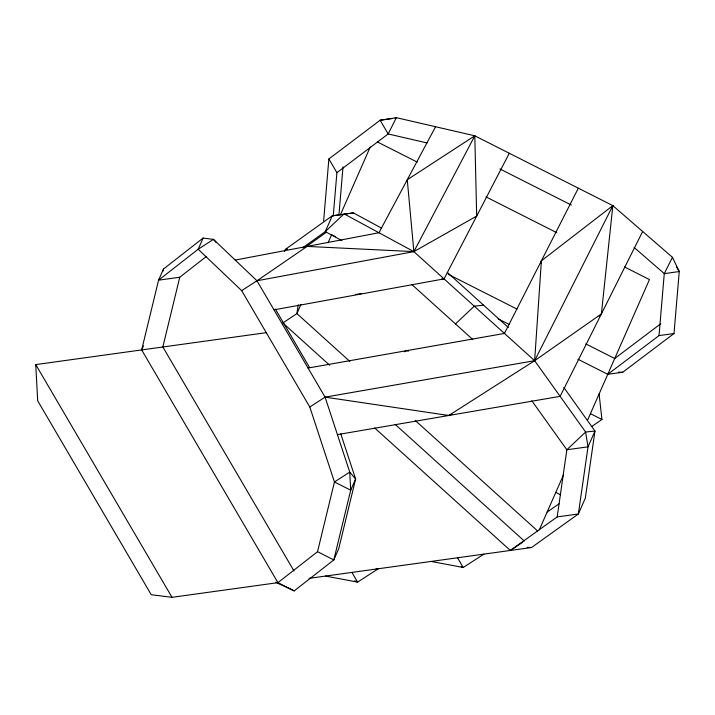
<?xml version="1.0" encoding="UTF-8"?>
<svg xmlns="http://www.w3.org/2000/svg" width="715" height="715" viewBox="0 0 715 715"><rect width="100%" height="100%" fill="white"/><g stroke="black" fill="none" stroke-linecap="round" stroke-linejoin="round"><path stroke-width="1.07" d="M309.014 578.355L531.513 547.529L578.364 513.978L588.025 446.83L585.612 432.012L534.641 360.7L541.389 260.805L612.844 205.634L672.457 257.329L679.25 271.539L674.004 333.53L622.747 372.238L607.768 374.311L577.863 359.189M541.228 263.013L541.389 260.805M323.627 220.935L328.873 158.945L380.139 120.236L396.351 117.671L474.796 135.805L612.844 205.634L601.387 313.921L599.188 316.405M333.253 215.832L336.908 172.664L328.873 158.945M338.981 214.428L343.012 166.836M607.768 374.311L659.024 335.603L664.271 273.622L672.457 257.329M298.173 304.787L296.913 313.59L282.845 322.957L329.722 365.294M557.182 516.909L566.843 449.771L585.612 432.012L594.969 431.047L585.317 498.185L578.364 513.978L557.182 516.909L510.331 550.461L374.66 427.945M601.726 311.713L601.387 313.921L534.641 360.7L448.77 415.487L445.418 415.504M294.205 590.885L277.929 582.654L141.668 349.93L158.569 280.182L163.485 269.019L203.096 238.068L213.481 239.373L256.962 280.772L325.093 397.138L349.742 472.106L350.707 490.195L333.807 559.934L294.205 590.885L275.588 582.225M162.966 271.164L163.485 269.019M206.161 256.614L179.751 277.25L162.85 346.99L294.044 571.071M266.57 332.627L35.75 364.596L37.689 400.775L151.24 594.719L172.011 597.329L277.929 582.654L317.54 551.703L334.441 481.964L309.792 406.996L241.661 290.63L198.18 249.231L203.096 238.068M141.668 349.93L143.456 345.863M284.516 251.358L285.383 249.383L332.234 215.832L353.416 212.9L381.721 228.21M300.917 304.483L296.913 313.59L349.85 361.406M328.096 242.743L331.662 234.645L335.648 236.665M340.394 214.813L370.245 146.995M539.333 529.77L563.59 474.671M587.408 420.554L649.461 279.574L624.544 266.972M642.651 231.481L560.131 396.351L337.417 434.622M309.792 406.996L325.093 397.138L534.641 360.7L612.844 205.634M578.337 188.179L504.45 333.431L308.058 368.046M273.997 309.863L444.06 278.895L509.303 153.26M241.661 290.63L256.962 280.772L413.869 251.626L474.796 135.805L473.562 136.297M435.569 126.734L378.959 232.75L235.217 260.072M475.109 217.61L476.682 216.073L474.796 135.805L407.264 179.742L413.869 251.626L534.641 360.7M455.482 323.913L474.251 306.163L483.608 305.189M336.908 172.664L388.165 133.955L396.351 117.671L395.118 118.163M660.669 323.815L614.712 358.519L585.808 343.897M302.758 247.756L325.28 231.624L344.058 213.874L413.869 251.626L476.682 216.073M306.565 246.452L326.389 232.259M591.859 426.417L601.941 419.491L599.099 393.992M547.127 512.056L559.05 503.869M256.962 280.772L307.093 246.407L413.869 251.626M510.331 550.461L522.638 542.265M483.93 554.116L463.204 567.478L431.127 561.436M404.306 351.789L406.254 350.734L408.435 351.154M361.093 293.624L355.713 294.491M451.925 414.369L448.77 415.487L325.093 397.138M391.909 118.61L380.139 120.236L388.165 133.955L427.141 142.964M342.825 214.366L332.234 215.832L325.28 231.624L341.877 240.597M344.943 214.071L353.416 212.9M285.383 249.383L287.502 249.097M179.751 277.25L158.569 280.182L198.18 249.231L213.481 239.373L216.091 242.448M659.024 335.603L674.004 333.53M376.126 568.8L378.324 568.747L357.598 582.108L325.522 576.067M618.35 372.166L622.747 372.238M441.852 278.832L444.06 278.895M527.143 547.324L531.513 547.529M354.64 580.803L357.598 582.108L351.923 572.411M461.247 566.566L463.204 567.478L457.529 557.78M499.937 168.946L571.339 205.062M377.35 141.928L417.22 162.099M485.994 196.884L556.762 232.688M448.251 274.319L517.034 309.112M498.123 318.845L509.08 324.395M590.438 413.663L601.941 419.491M555.787 492.385L560.587 494.807M317.54 551.703L333.807 559.934L338.722 548.771L355.623 479.032L340.751 433.799M634.16 247.506L664.271 273.622L679.25 271.539L676.578 266.972M447.358 272.442L508.338 327.515M411.804 284.472L472.785 339.545M415.209 420.42L537.635 530.986M395.172 424.397L524.399 541.103M563.831 387.467L594.969 431.047L588.025 446.83L566.843 449.771L531.799 400.749M275.266 308.916L309.559 367.483M35.75 364.596L172.011 597.329M355.623 479.032L350.707 490.195L334.441 481.964L349.742 472.106L355.623 479.032"/></g></svg>
